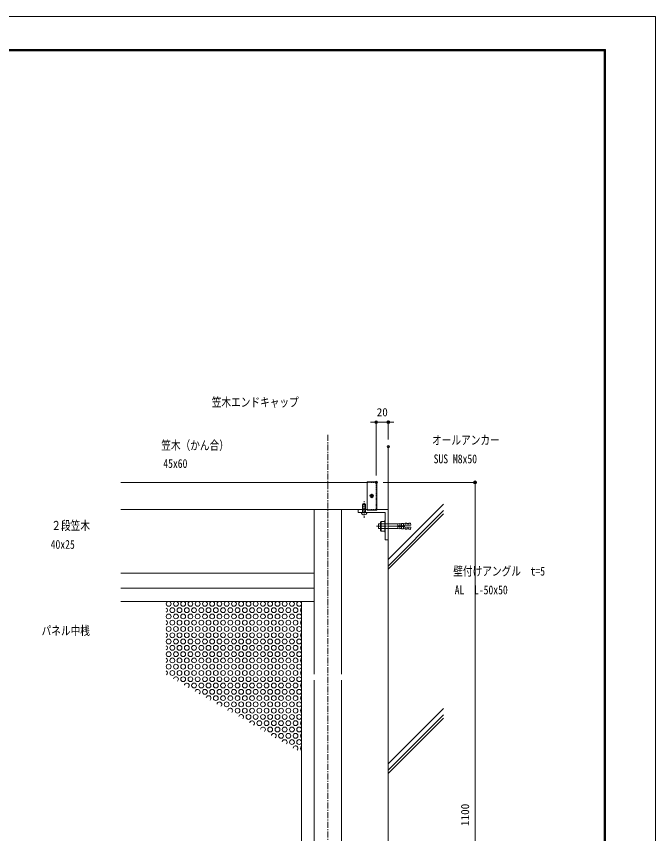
# Model space of a CAD drawing. Units: millimetres, scale not verified. Extents: x -1682 to 1682, y -1188 to 1188.
# Drawn here: x 624 to 1682, y -164 to 1188 of the extents above; entities that cross this region are included whole.
import ezdxf
from ezdxf.enums import TextEntityAlignment as Align

# ---------------------------------------------------------------- set-up
doc = ezdxf.new("R2010")
doc.units = ezdxf.units.MM
doc.header["$LTSCALE"] = 8
doc.header["$PDMODE"] = 32
doc.header["$PDSIZE"] = 4
for name, pattern in [('USER1', [2, 1.25, -0.25, 0.25, -0.25]), ('USER3', [0.375, 0.25, -0.125]), ('USER6', [0.25, 0.125, -0.125]), ('USER7', [2.3, 2, -0.1, 0.1, -0.1])]:
    doc.linetypes.add(name, pattern=pattern)
for name, color, linetype, lineweight in [('0-0_0', 7, 'Continuous', 18), ('0-1_DEFPOINTS', 7, 'Continuous', 18), ('0-6_WAKU', 7, 'Continuous', 18), ('0-A_6ﾊｯﾁﾝｸﾞ', 4, 'Continuous', 18), ('0-B_51破線ｱﾙﾐ', 3, 'USER3', 18), ('0-C_2躯体線', 4, 'Continuous', 18), ('0-E_3中心線', 2, 'USER1', 18), ('1-0_1手摺寸法', 3, 'Continuous', 18), ('1-1_42ｱﾙﾐ部品', 6, 'Continuous', 18)]:
    doc.layers.add(name, color=color, linetype=linetype, lineweight=lineweight)
doc.layers.add('0-3_MOJI', color=7, linetype='Continuous')
doc.styles.add('ＭＳ ゴシック', font='')
doc.styles.get('ＭＳ ゴシック').set_extended_font_data('MS Gothic')

# ---------------------------------------------------------------- blocks, each defined once
blk = doc.blocks.new('A$C43F735A4')
at = {"layer": '0-A_6ﾊｯﾁﾝｸﾞ'}
for p, q in [((5, 15.421), (1, 14.952)), ((5, 15.421), (1, 14.952)), ((5, 14.011), (1, 13.542)), ((5, 14.011), (1, 13.542)), ((5, 12.602), (1, 12.132)), ((5, 12.602), (1, 12.132)), ((5, 11.192), (1, 10.723)), ((5, 11.192), (1, 10.723)), ((5, 9.782), (1, 9.313)), ((5, 9.782), (1, 9.313)), ((1.25, 14.993), (1.664, 15.993)), ((1.25, 5.993), (1.25, 14.993)), ((4.336, 15.993), (1.664, 15.993)), ((4.75, 14.993), (4.336, 15.993)), ((4.75, 5.993), (4.75, 14.993)), ((0, 5.493), (0, 5.793)), ((5.8, 5.993), (0.2, 5.993)), ((5, 8.373), (1, 7.904)), ((5, 8.373), (1, 7.904)), ((5, 7.055), (1, 6.586)), ((5, 7.055), (1, 6.586)), ((4, 3.493), (2, 3.493)), ((6, 5.493), (6, 5.793))]:
    blk.add_line(p, q, dxfattribs=at)
for centre, radius, start, end in [((0.2, 5.793), 0.2, 90, 180), ((2, 5.493), 2, 180, 270), ((4, 5.493), 2, 270, 0), ((5.8, 5.793), 0.2, 0, 90)]:
    blk.add_arc(centre, radius, start, end, dxfattribs=at)
at = {"layer": '0-B_51破線ｱﾙﾐ'}
blk.add_line((3, 0), (3, 19.154), dxfattribs=at)
blk = doc.blocks.new('_ORIGIN2')
at = {"layer": '0-0_0'}
blk.add_line((-0.5, 0), (-1, 0), dxfattribs=at)
for radius in [0.5, 0.25]:
    blk.add_circle((0, 0), radius, dxfattribs=at)
blk = doc.blocks.new('D31')
at = {"layer": '0-1_DEFPOINTS'}
for p in [(1381.301, 940.558), (1381.301, 900.281), (1361.301, 841.05)]:
    blk.add_point(p, dxfattribs=at)
at = {"layer": '1-0_1手摺寸法', "color": 7}
for p, q in [((1356.701, 940.558), (1352.101, 940.558)), ((1361.301, 852.55), (1361.301, 940.558)), ((1361.301, 940.558), (1381.301, 940.558)), ((1381.301, 911.781), (1381.301, 940.558)), ((1385.901, 940.558), (1390.501, 940.558))]:
    blk.add_line(p, q, dxfattribs=at)
at = {"layer": '1-0_1手摺寸法', "xscale": 4.6, "yscale": 4.6}
blk.add_blockref('_ORIGIN2', (1361.301, 940.558), dxfattribs=at)
at = {"layer": '1-0_1手摺寸法', "xscale": 4.6, "yscale": 4.6, "rotation": 180}
blk.add_blockref('_ORIGIN2', (1381.301, 940.558), dxfattribs=at)
at = {"layer": '1-0_1手摺寸法', "color": 7, "style": 'ＭＳ ゴシック'}
blk.add_text('20', height=13.49, dxfattribs=at).set_placement((1362.101, 946.308), align=Align.BOTTOM_LEFT)
blk = doc.blocks.new('D33')
at = {"layer": '0-1_DEFPOINTS'}
for p in [(1361.301, 841.05), (1524.855, 841.05), (1381.301, -258.95)]:
    blk.add_point(p, dxfattribs=at)
at = {"layer": '1-0_1手摺寸法', "color": 7}
for p, q in [((1372.801, 841.05), (1524.855, 841.05)), ((1524.855, -254.35), (1524.855, 836.45)), ((1392.801, -258.95), (1524.855, -258.95))]:
    blk.add_line(p, q, dxfattribs=at)
at = {"layer": '1-0_1手摺寸法', "xscale": 4.6, "yscale": 4.6}
for p, rotation in [((1524.855, 841.05), 90), ((1524.855, -258.95), 270)]:
    blk.add_blockref('_ORIGIN2', p, dxfattribs=dict(at, rotation=rotation))
at = {"layer": '1-0_1手摺寸法', "color": 7, "style": 'ＭＳ ゴシック'}
blk.add_text('1100', height=13.49, rotation=90, dxfattribs=at).set_placement((1519.105, 272.65), align=Align.BOTTOM_LEFT)

msp = doc.modelspace()

# ---------------------------------------------------------------- linework, layer by layer
at = {"layer": '0-0_0'}
for p, q in [((1204.562, 417.107), (797.062, 417.107)), ((1220.562, 418.107), (1204.562, 418.107)), ((1204.562, 418.107), (1204.562, 371.107)), ((1220.562, 418.107), (1220.562, 371.107)), ((1204.562, 372.107), (797.062, 372.107)), ((1117.062, 372.107), (1117.062, 99.581)), ((1162.062, 99.581), (1162.062, 372.107)), ((1220.562, 371.107), (1204.562, 371.107)), ((1117.062, 89.753), (1117.062, -666.689)), ((1162.062, -666.689), (1162.062, 89.753))]:
    msp.add_line(p, q, dxfattribs=at)
at = {"layer": '0-0_0', "linetype": 'USER6'}
for p, q in [((1219.562, 417.107), (1204.562, 417.107)), ((1219.562, 417.107), (1219.562, 372.107)), ((1219.562, 372.107), (1204.562, 372.107))]:
    msp.add_line(p, q, dxfattribs=at)
at = {"layer": '0-1_DEFPOINTS', "color": 5}
for p, q in [((1682, 1188), (-1682, 1188)), ((1682, -1188), (1682, 1188))]:
    msp.add_line(p, q, dxfattribs=at)
at = {"layer": '0-6_WAKU'}
for p, q in [((1599.2, 1133.2), (-1603.2, 1133.2)), ((1598.6, 1132.6), (-1602.6, 1132.6)), ((1598, 1132), (-1602, 1132)), ((1597.4, 1131.4), (-1601.4, 1131.4)), ((1596.8, 1130.8), (-1600.8, 1130.8)), ((1596.8, -1126.8), (1596.8, 1130.8)), ((1597.4, -1127.4), (1597.4, 1131.4)), ((1598, -1128), (1598, 1132)), ((1598.6, -1128.6), (1598.6, 1132.6)), ((1599.2, -1129.2), (1599.2, 1133.2))]:
    msp.add_line(p, q, dxfattribs=at)
at = {"layer": '0-A_6ﾊｯﾁﾝｸﾞ'}
for p, q in [((1215.362, 394.607), (1208.762, 394.607)), ((1211.187, 394.982), (1209.658, 394.982)), ((1209.658, 394.232), (1209.658, 394.982)), ((1211.187, 394.232), (1209.658, 394.232)), ((1211.687, 397.012), (1211.687, 395.482)), ((1211.687, 397.012), (1212.437, 397.012)), ((1211.687, 392.203), (1211.687, 393.732)), ((1211.687, 392.203), (1212.437, 392.203)), ((1212.062, 391.307), (1212.062, 397.907)), ((1212.437, 397.012), (1212.437, 395.482)), ((1212.437, 392.203), (1212.437, 393.732)), ((1212.937, 394.982), (1214.466, 394.982)), ((1212.937, 394.232), (1214.466, 394.232)), ((1214.466, 394.232), (1214.466, 394.982))]:
    msp.add_line(p, q, dxfattribs=at)
msp.add_circle((1212.062, 394.607), 3, dxfattribs=at)
for centre, start, end in [((1211.187, 395.482), 270, 0), ((1211.187, 393.732), 0, 90), ((1212.937, 395.482), 180, 270), ((1212.937, 393.732), 90, 180)]:
    msp.add_arc(centre, 0.5, start, end, dxfattribs=at)
at = {"layer": '0-C_2躯体線'}
for p, q in [((1239.562, 476.339), (1239.562, -791.43)), ((1239.562, 289.312), (1331.15, 380.9)), ((1239.562, 278.703), (1331.15, 370.292)), ((1239.562, 273.409), (1331.15, 364.998)), ((1239.562, -48.445), (1331.15, 43.144)), ((1239.562, -59.054), (1331.15, 32.535)), ((1239.562, -64.347), (1331.15, 27.241))]:
    msp.add_line(p, q, dxfattribs=at)
at = {"layer": '0-E_3中心線'}
msp.add_line((1139.562, 495.607), (1139.562, -792.622), dxfattribs=at)
at = {"layer": '0-E_3中心線', "linetype": 'USER7'}
msp.add_line((1220.178, 344.607), (1266.976, 344.607), dxfattribs=at)
at = {"layer": '1-0_1手摺寸法'}
for centre in [(876.101, 216.107), (888.101, 216.107), (900.101, 216.107), (912.101, 216.107), (924.101, 216.107), (936.101, 216.107), (948.101, 216.107), (960.101, 216.107), (972.101, 216.107), (984.101, 216.107), (996.101, 216.107), (1008.101, 216.107), (1020.101, 216.107), (1032.101, 216.107), (1044.101, 216.107), (1056.101, 216.107), (1068.101, 216.107), (1080.101, 216.107), (1092.101, 216.107), (882.101, 205.715), (894.101, 205.715), (906.101, 205.715), (918.101, 205.715), (930.101, 205.715), (942.101, 205.715), (954.101, 205.715), (966.101, 205.715), (978.101, 205.715), (990.101, 205.715), (1002.101, 205.715), (1014.101, 205.715), (1026.101, 205.715), (1038.101, 205.715), (1050.101, 205.715), (1062.101, 205.715), (1074.101, 205.715), (1086.101, 205.715), (876.101, 195.323), (888.101, 195.323), (900.101, 195.323), (912.101, 195.323), (924.101, 195.323), (936.101, 195.323), (948.101, 195.323), (960.101, 195.323), (972.101, 195.323), (984.101, 195.323), (996.101, 195.323), (1008.101, 195.323), (1020.101, 195.323), (1032.101, 195.323), (1044.101, 195.323), (1056.101, 195.323), (1068.101, 195.323), (1080.101, 195.323), (1092.101, 195.323), (876.101, 174.538), (882.101, 184.931), (888.101, 174.538), (894.101, 184.931), (900.101, 174.538), (906.101, 184.931), (912.101, 174.538), (918.101, 184.931), (924.101, 174.538), (930.101, 184.931), (936.101, 174.538), (942.101, 184.931), (948.101, 174.538), (954.101, 184.931), (960.101, 174.538), (966.101, 184.931), (972.101, 174.538), (978.101, 184.931), (984.101, 174.538), (990.101, 184.931), (996.101, 174.538), (1002.101, 184.931), (1008.101, 174.538), (1014.101, 184.931), (1020.101, 174.538), (1026.101, 184.931), (1032.101, 174.538), (1038.101, 184.931), (1044.101, 174.538), (1050.101, 184.931), (1056.101, 174.538), (1062.101, 184.931), (1068.101, 174.538), (1074.101, 184.931), (1080.101, 174.538), (1086.101, 184.931), (1092.101, 174.538), (882.101, 164.146), (894.101, 164.146), (906.101, 164.146), (918.101, 164.146), (930.101, 164.146), (942.101, 164.146), (954.101, 164.146), (966.101, 164.146), (978.101, 164.146), (990.101, 164.146), (1002.101, 164.146), (1014.101, 164.146), (1026.101, 164.146), (1038.101, 164.146), (1050.101, 164.146), (1062.101, 164.146), (1074.101, 164.146), (1086.101, 164.146), (876.101, 153.754), (888.101, 153.754), (900.101, 153.754), (912.101, 153.754), (924.101, 153.754), (936.101, 153.754), (948.101, 153.754), (960.101, 153.754), (972.101, 153.754), (984.101, 153.754), (996.101, 153.754), (1008.101, 153.754), (1020.101, 153.754), (1032.101, 153.754), (1044.101, 153.754), (1056.101, 153.754), (1068.101, 153.754), (1080.101, 153.754), (1092.101, 153.754), (876.101, 132.969), (882.101, 143.361), (888.101, 132.969), (894.101, 143.361), (900.101, 132.969), (906.101, 143.361), (912.101, 132.969), (918.101, 143.361), (924.101, 132.969), (930.101, 143.361), (936.101, 132.969), (942.101, 143.361), (948.101, 132.969), (954.101, 143.361), (960.101, 132.969), (966.101, 143.361), (972.101, 132.969), (978.101, 143.361), (984.101, 132.969), (990.101, 143.361), (996.101, 132.969), (1002.101, 143.361), (1008.101, 132.969), (1014.101, 143.361), (1020.101, 132.969), (1026.101, 143.361), (1032.101, 132.969), (1038.101, 143.361), (1044.101, 132.969), (1050.101, 143.361), (1056.101, 132.969), (1062.101, 143.361), (1068.101, 132.969), (1074.101, 143.361), (1080.101, 132.969), (1086.101, 143.361), (1092.101, 132.969), (882.101, 122.577), (894.101, 122.577), (906.101, 122.577), (918.101, 122.577), (930.101, 122.577), (942.101, 122.577), (954.101, 122.577), (966.101, 122.577), (978.101, 122.577), (990.101, 122.577), (1002.101, 122.577), (1014.101, 122.577), (1026.101, 122.577), (1038.101, 122.577), (1050.101, 122.577), (1062.101, 122.577), (1074.101, 122.577), (1086.101, 122.577), (876.101, 112.184), (888.101, 112.184), (900.101, 112.184), (912.101, 112.184), (924.101, 112.184), (936.101, 112.184), (948.101, 112.184), (960.101, 112.184), (972.101, 112.184), (984.101, 112.184), (996.101, 112.184), (1008.101, 112.184), (1020.101, 112.184), (1032.101, 112.184), (1044.101, 112.184), (1056.101, 112.184), (1068.101, 112.184), (1080.101, 112.184), (1092.101, 112.184), (882.101, 101.792), (894.101, 101.792), (900.101, 91.4), (906.101, 101.792), (912.101, 91.4), (918.101, 101.792), (924.101, 91.4), (930.101, 101.792), (936.101, 91.4), (942.101, 101.792), (948.101, 91.4), (954.101, 101.792), (960.101, 91.4), (966.101, 101.792), (972.101, 91.4), (978.101, 101.792), (984.101, 91.4), (990.101, 101.792), (996.101, 91.4), (1002.101, 101.792), (1008.101, 91.4), (1014.101, 101.792), (1020.101, 91.4), (1026.101, 101.792), (1032.101, 91.4), (1038.101, 101.792), (1044.101, 91.4), (1050.101, 101.792), (1056.101, 91.4), (1062.101, 101.792), (1068.101, 91.4), (1074.101, 101.792), (1080.101, 91.4), (1086.101, 101.792), (1092.101, 91.4), (918.101, 81.008), (930.101, 81.008), (942.101, 81.008), (954.101, 81.008), (966.101, 81.008), (978.101, 81.008), (990.101, 81.008), (1002.101, 81.008), (1014.101, 81.008), (1026.101, 81.008), (1038.101, 81.008), (1050.101, 81.008), (1062.101, 81.008), (1074.101, 81.008), (1086.101, 81.008), (936.101, 70.615), (948.101, 70.615), (960.101, 70.615), (972.101, 70.615), (984.101, 70.615), (996.101, 70.615), (1008.101, 70.615), (1020.101, 70.615), (1032.101, 70.615), (1044.101, 70.615), (1056.101, 70.615), (1068.101, 70.615), (1080.101, 70.615), (1092.101, 70.615), (954.101, 60.223), (966.101, 60.223), (978.101, 60.223), (990.101, 60.223), (1002.101, 60.223), (1014.101, 60.223), (1026.101, 60.223), (1038.101, 60.223), (1050.101, 60.223), (1062.101, 60.223), (1074.101, 60.223), (1086.101, 60.223), (972.101, 49.831), (984.101, 49.831), (990.101, 39.438), (996.101, 49.831), (1002.101, 39.438), (1008.101, 49.831), (1014.101, 39.438), (1020.101, 49.831), (1026.101, 39.438), (1032.101, 49.831), (1038.101, 39.438), (1044.101, 49.831), (1050.101, 39.438), (1056.101, 49.831), (1062.101, 39.438), (1068.101, 49.831), (1074.101, 39.438), (1080.101, 49.831), (1086.101, 39.438), (1092.101, 49.831), (1008.101, 29.046), (1020.101, 29.046), (1032.101, 29.046), (1044.101, 29.046), (1056.101, 29.046), (1068.101, 29.046), (1080.101, 29.046), (1092.101, 29.046), (1026.101, 18.654), (1038.101, 18.654), (1050.101, 18.654), (1062.101, 18.654), (1074.101, 18.654), (1086.101, 18.654), (1044.101, 8.261), (1056.101, 8.261), (1062.101, -2.131), (1068.101, 8.261), (1074.101, -2.131), (1080.101, 8.261), (1086.101, -2.131), (1092.101, 8.261), (1080.101, -12.523), (1092.101, -12.523)]:
    msp.add_circle(centre, 4, dxfattribs=at)
for centre, start, end in [((870.101, 205.715), 300, 60), ((1098.101, 205.715), 120.6602, 239.3398), ((870.101, 184.931), 300, 60), ((1098.101, 184.931), 120.6602, 239.3398), ((870.101, 164.146), 300, 60), ((1098.101, 164.146), 120.6602, 239.3398), ((870.101, 143.361), 300, 60), ((1098.101, 143.361), 120.6602, 239.3398), ((870.101, 122.577), 300, 60), ((1098.101, 122.577), 120.6602, 239.3398), ((870.101, 101.792), 307.69916, 60), ((888.101, 91.4), 307.69916, 172.30084), ((1098.101, 101.792), 120.6602, 239.3398), ((906.101, 81.008), 307.69916, 172.30084), ((1098.101, 81.008), 120.6602, 239.3398), ((924.101, 70.615), 307.69916, 172.30084), ((942.101, 60.223), 307.69916, 172.30084), ((1098.101, 60.223), 120.6602, 239.3398), ((960.101, 49.831), 307.69916, 172.30084), ((978.101, 39.438), 307.69916, 172.30084), ((1098.101, 39.438), 120.6602, 239.3398), ((996.101, 29.046), 307.69916, 172.30084), ((1014.101, 18.654), 307.69916, 172.30084), ((1098.101, 18.654), 120.6602, 239.3398), ((1032.101, 8.261), 307.69916, 172.30084), ((1050.101, -2.131), 307.69916, 172.30084), ((1098.101, -2.131), 120.6602, 239.3398), ((1068.101, -12.523), 307.69916, 172.30084), ((1086.101, -22.916), 307.69916, 172.30084), ((1098.101, -22.916), 120.6602, 239.3398)]:
    msp.add_arc(centre, 4, start, end, dxfattribs=at)
at = {"layer": '1-1_42ｱﾙﾐ部品'}
for p, q in [((797.062, 372.107), (1117.062, 372.107)), ((1204.562, 372.107), (1189.562, 372.107)), ((1189.562, 372.107), (1189.562, 367.107)), ((1234.562, 367.107), (1189.562, 367.107)), ((1239.562, 372.107), (1220.562, 372.107)), ((1234.562, 322.107), (1234.562, 367.107)), ((1239.562, 322.107), (1239.562, 372.107)), ((1227.577, 352.607), (1227.577, 336.607)), ((1227.577, 352.607), (1233.577, 352.607)), ((1233.577, 354.607), (1233.577, 334.607)), ((1233.577, 354.607), (1234.562, 354.607)), ((1234.562, 354.607), (1234.562, 334.607)), ((1223.379, 348.607), (1226.577, 348.607)), ((1223.379, 348.607), (1223.379, 340.607)), ((1223.379, 340.607), (1226.577, 340.607)), ((1226.577, 350.607), (1226.577, 338.607)), ((1227.577, 348.607), (1233.577, 348.607)), ((1227.577, 340.607), (1233.577, 340.607)), ((1234.562, 348.588), (1255.393, 348.638)), ((1234.562, 340.607), (1255.624, 340.607)), ((1255.122, 345.107), (1276.577, 346.354)), ((1255.122, 344.107), (1255.122, 345.107)), ((1255.122, 344.107), (1276.577, 342.861)), ((1255.393, 348.638), (1258.388, 348.81)), ((1255.594, 345.143), (1255.393, 348.638)), ((1255.594, 344.072), (1255.393, 340.577)), ((1255.393, 340.577), (1258.388, 340.405)), ((1258.388, 348.81), (1258.588, 345.33)), ((1258.388, 340.405), (1258.588, 343.885)), ((1258.416, 348.311), (1261.411, 348.484)), ((1258.416, 340.904), (1261.411, 340.731)), ((1258.75, 348.331), (1261.411, 348.484)), ((1258.75, 340.884), (1261.411, 340.731)), ((1261.383, 348.983), (1264.378, 349.156)), ((1261.383, 348.983), (1261.583, 345.503)), ((1261.383, 340.232), (1261.583, 343.712)), ((1261.383, 340.232), (1264.378, 340.059)), ((1261.717, 349.002), (1264.712, 349.175)), ((1261.717, 340.213), (1264.712, 340.04)), ((1264.712, 349.175), (1264.912, 345.693)), ((1264.712, 340.04), (1264.912, 343.522)), ((1264.74, 348.676), (1267.401, 348.83)), ((1264.74, 348.676), (1267.317, 348.825)), ((1264.74, 340.539), (1267.401, 340.385)), ((1264.74, 340.539), (1267.317, 340.39)), ((1267.373, 349.329), (1270.368, 349.502)), ((1267.373, 349.329), (1267.573, 345.849)), ((1267.373, 339.886), (1267.573, 343.366)), ((1267.373, 339.886), (1270.368, 339.713)), ((1270.368, 349.502), (1270.568, 346.021)), ((1270.368, 339.713), (1270.568, 343.194)), ((1270.396, 349.002), (1273.391, 349.175)), ((1270.396, 340.213), (1273.391, 340.04)), ((1273.363, 349.674), (1276.375, 349.848)), ((1273.363, 349.674), (1273.563, 346.194)), ((1273.363, 339.541), (1273.563, 343.021)), ((1273.363, 339.541), (1276.375, 339.367)), ((1276.574, 346.396), (1276.375, 349.848)), ((1276.574, 342.819), (1276.375, 339.367)), ((1227.577, 336.607), (1233.577, 336.607)), ((1233.577, 334.607), (1234.562, 334.607)), ((1234.562, 322.107), (1239.562, 322.107)), ((797.062, 267.107), (1117.062, 267.107)), ((797.062, 242.107), (1117.062, 242.107)), ((797.062, 220.107), (1117.062, 220.107)), ((1096.062, 220.107), (1096.062, -30.419)), ((1096.062, 89.753), (1096.062, -560.893))]:
    msp.add_line(p, q, dxfattribs=at)
for centre, radius, start, end in [((1229.077, 350.607), 2.5, 126.8699, 233.1301), ((1235.077, 344.607), 8.5, 151.92751, 208.07249), ((1229.077, 338.607), 2.5, 126.8699, 233.1301)]:
    msp.add_arc(centre, radius, start, end, dxfattribs=at)

# ---------------------------------------------------------------- block references
at = {"layer": '0-3_MOJI', "xscale": 1.428571, "yscale": 1.428571}
msp.add_blockref('A$C43F735A4', (1195.276, 358.546), dxfattribs=at)
at = {"layer": '1-0_1手摺寸法'}
for name in ['D31', 'D33']:
    msp.add_blockref(name, (-141.739, -423.942), dxfattribs=at)

# ---------------------------------------------------------------- texts
at = {"layer": '0-0_0', "style": 'ＭＳ ゴシック', "width": 0.8}
for s, p in [('笠木エンドキャップ', (947.392, 537.87)), ('笠木（かん合）', (863.826, 466.517)), ('オールアンカー', (1311.979, 475.197)), ('SUS M8x50', (1314.582, 444.213)), ('45x60', (867.199, 436.585)), ('２段笠木 ', (681.953, 333.872)), ('40x25', (680.841, 302.752)), ('壁付けアングル\u3000t=5', (1347.053, 258.415)), ('AL\u3000L-50x50', (1349.429, 227.43)), ('パネル中桟', (665.763, 159.895))]:
    msp.add_text(s, height=14.66, dxfattribs=at).set_placement(p, align=Align.BOTTOM_LEFT)

doc.saveas('drawing.dxf')
